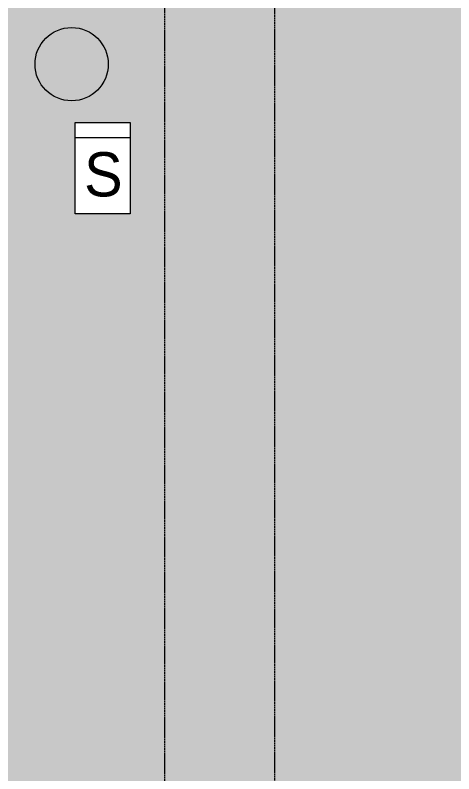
# Model space of a CAD drawing. Header units: millimetres. Extents: x -376000 to 292178, y -193032 to 188048.
# Drawn here: x -279874 to -278676, y 58313 to 60384 of the extents above; entities that cross this region are included whole.
import ezdxf

# ---------------------------------------------------------------- set-up
doc = ezdxf.new("R2010")
doc.units = ezdxf.units.MM
for name, pattern in [('VW-01 短破線', [2.116125, 1.058062, -1.058062]), ('ラインタイプ-1', [2.116531, 1.058062, -1.058469]), ('ラインタイプ-28', [1.058161, 0.705383, -0.352778])]:
    doc.linetypes.add(name, pattern=pattern)
doc.layers.add('05_0.05点線', color=9, linetype='ラインタイプ-28', lineweight=5, true_color=0x808080)
doc.layers.add('08_ハッチ・色', color=7, linetype='Continuous', lineweight=5, true_color=0x888888)
for name, color, linetype, lineweight in [('07_文字・記号', 7, 'Continuous', 9), ('_塗（エリア） (2D)', 7, 'Continuous', 5), ('_天井プロット (2D)', 7, 'Continuous', 5), ('_梁 (2D)', 7, 'Continuous', 5), ('天伏図', 7, 'Continuous', 5)]:
    doc.layers.add(name, color=color, linetype=linetype, lineweight=lineweight)
doc.styles.add('ＭＳ Ｐゴシック', font='MS PGothic.ttf')

# ---------------------------------------------------------------- blocks, each defined once
blk = doc.blocks.new('塗（エリア） (2D)')
at = {"layer": '08_ハッチ・色', "linetype": 'Continuous', "lineweight": 0, "true_color": 0xffa264, "transparency": 33554636}
blk.add_hatch(color=21, dxfattribs=at).paths.add_polyline_path([(-282885.8, 63583.6), (-268715.8, 63583.6), (-268715.8, 56613.6), (-282885.8, 56613.6)])
blk = doc.blocks.new('非常用照明')
at = {"layer": '07_文字・記号', "linetype": 'Continuous', "lineweight": 0, "true_color": 0x00d136}
h = blk.add_hatch(color=102, dxfattribs=at)
edge = h.paths.add_edge_path()
edge.add_arc((0, 0), 100, 0, 360)
at = {"layer": '07_文字・記号', "color": 92, "true_color": 0x14b500}
blk.add_circle((0, 0), 100, dxfattribs=at)
blk = doc.blocks.new('グループ-1361')
at = {"color": 255, "linetype": 'Continuous', "lineweight": 5}
blk.add_wipeout([(-279710.1, 60091.1), (-279560.1, 60091.1), (-279560.1, 59841.1), (-279710.1, 59841.1)], dxfattribs=at).dxf.layer = '天伏図'
at = {"layer": '天伏図', "color": 82, "linetype": 'Continuous', "lineweight": 5, "true_color": 0x1ade00}
blk.add_line((-279710.1, 60050), (-279560.1, 60050), dxfattribs=at)
at = {"layer": '天伏図', "color": 82, "linetype": 'Continuous', "lineweight": 5, "true_color": 0x1ade00, "flags": 128}
blk.add_lwpolyline([(-279710.1, 60091.1), (-279560.1, 60091.1), (-279560.1, 59841.1), (-279710.1, 59841.1)], close=True, dxfattribs=at)
at = {"layer": '天伏図', "color": 82, "true_color": 0x1ade00, "insert": (-279686, 60009.7), "char_height": 120.6, "attachment_point": 1, "line_spacing_factor": 1.006145, "style": 'ＭＳ Ｐゴシック'}
blk.add_mtext('S', dxfattribs=at)
blk = doc.blocks.new('天井プロット (2D)')
at = {"layer": '07_文字・記号', "color": 100, "linetype": 'VW-01 短破線', "true_color": 0x00ff3f}
blk.add_circle((-279720, 60250), 4300, dxfattribs=at)
at = {"layer": '07_文字・記号', "color": 7}
blk.add_blockref('非常用照明', (-279720, 60250), dxfattribs=at)
at = {"layer": '07_文字・記号', "color": 82, "true_color": 0x1ade00, "transparency": 33554687}
blk.add_blockref('グループ-1361', (0, 0), dxfattribs=at)
blk = doc.blocks.new('梁 (2D)')
at = {"layer": '05_0.05点線', "color": 7, "linetype": 'ラインタイプ-1', "flags": 128}
blk.add_lwpolyline([(-279465.756, 63633.559), (-279165.756, 63633.559), (-279165.756, 56923.559), (-279465.756, 56923.559)], close=True, dxfattribs=at)

msp = doc.modelspace()

# ---------------------------------------------------------------- block references
at = {"layer": '_塗（エリア） (2D)'}
msp.add_blockref('塗（エリア） (2D)', (0, 0), dxfattribs=at)

# ---------------------------------------------------------------- next in the draw order: block references
at = {"layer": '_天井プロット (2D)'}
msp.add_blockref('天井プロット (2D)', (0, 0), dxfattribs=at)

# ---------------------------------------------------------------- next in the draw order: block references
at = {"layer": '_梁 (2D)'}
msp.add_blockref('梁 (2D)', (0, 0), dxfattribs=at)

doc.saveas('drawing.dxf')
